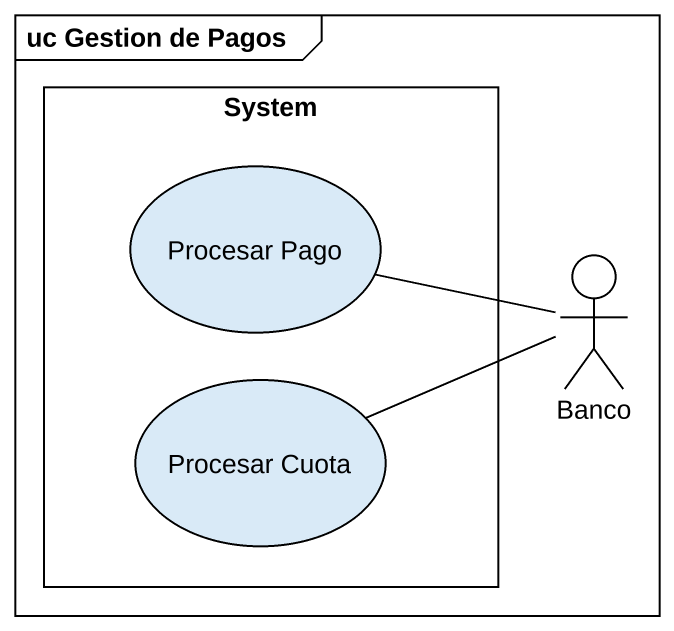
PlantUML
@startuml
mainframe uc Gestion de Pagos
rectangle System {
  usecase "Procesar Pago" as Procesar_Pago
  usecase "Procesar Cuota" as Procesar_Cuota
}
actor Banco
Banco -left- Procesar_Pago
Banco -left- Procesar_Cuota
@enduml
